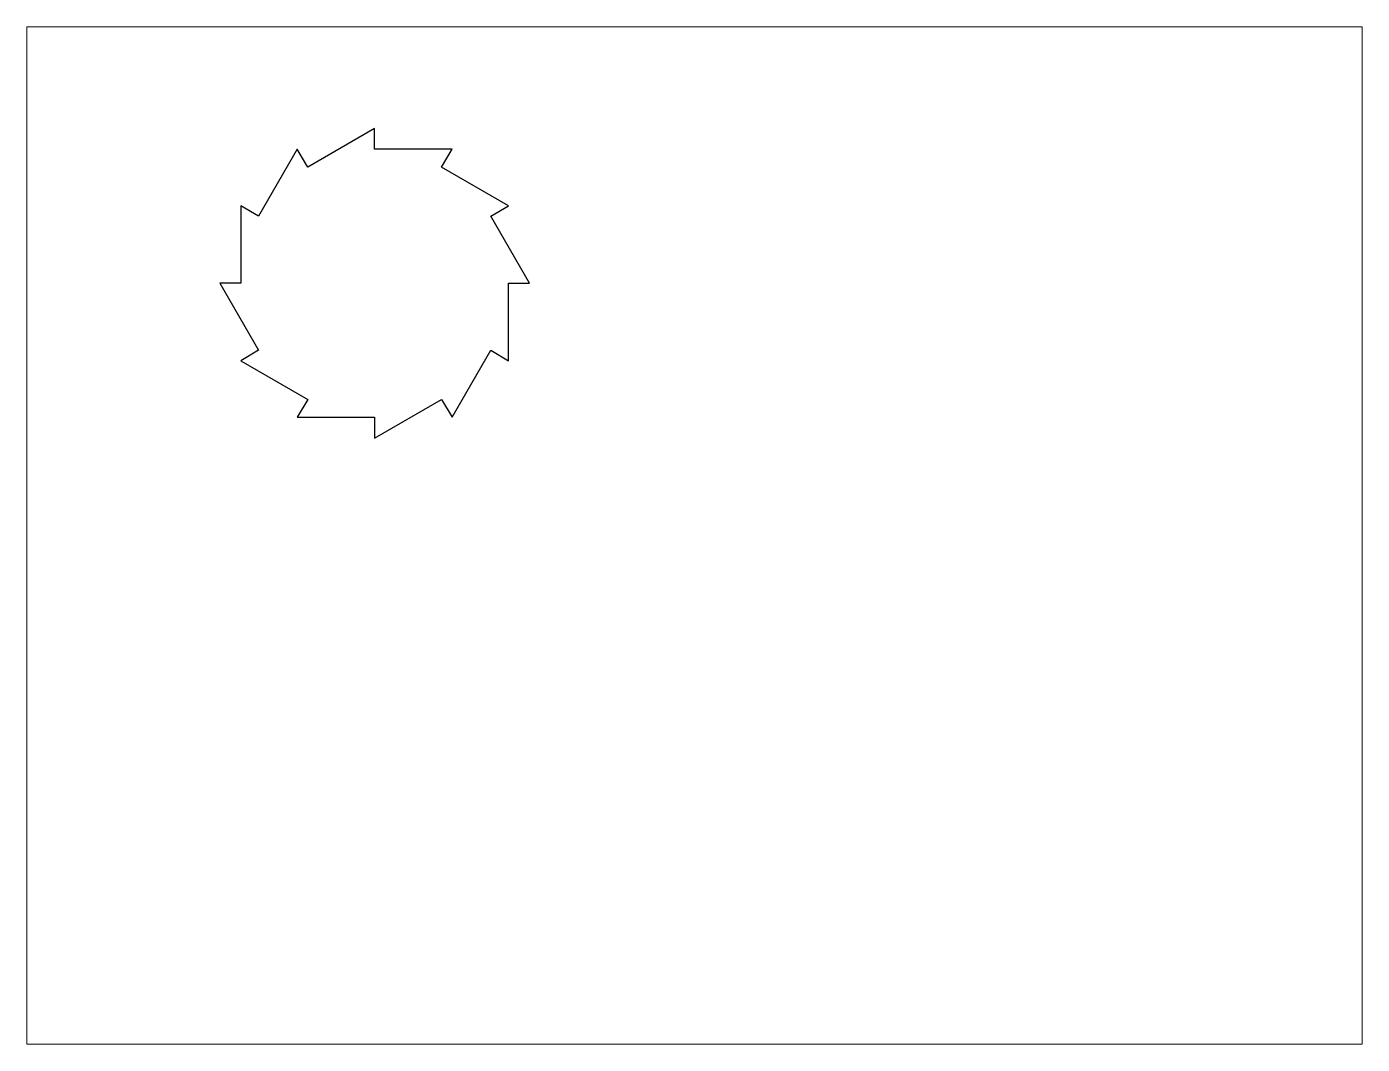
# Paper-space layout '布局1' of a CAD drawing. Header units: millimetres. Extents: x 27 to 240, y 20 to 183.
# The model-space entities are those that its viewports show. They can reach past a viewport. Long polylines and large blocks are cut down to what shows.
import ezdxf

# ---------------------------------------------------------------- set-up
doc = ezdxf.new("R2010")
doc.units = ezdxf.units.MM
doc.header["$LTSCALE"] = 0.4
doc.layers.add('粗实线', color=7, linetype='Continuous')

msp = doc.modelspace()

# ---------------------------------------------------------------- linework, layer by layer
at = {"layer": '粗实线', "lineweight": 30}
for p, q in [((106.64, 280), (84.99, 267.5)), ((106.64, 273.3), (106.64, 280)), ((81.64, 273.3), (69.14, 251.65)), ((84.99, 267.5), (81.64, 273.3)), ((131.64, 273.3), (106.64, 273.3)), ((128.29, 267.5), (131.64, 273.3)), ((149.94, 255), (128.29, 267.5)), ((69.14, 251.65), (63.34, 255)), ((63.34, 255), (63.34, 230)), ((144.14, 251.65), (149.94, 255)), ((156.64, 230), (144.14, 251.65)), ((63.34, 230), (56.64, 230)), ((56.64, 230), (69.14, 208.35)), ((149.94, 230), (156.64, 230)), ((149.94, 205), (149.94, 230)), ((69.14, 208.35), (63.34, 205)), ((131.64, 186.7), (144.14, 208.35)), ((144.14, 208.35), (149.94, 205)), ((63.34, 205), (84.99, 192.5)), ((84.99, 192.5), (81.64, 186.7)), ((106.64, 180), (128.29, 192.5)), ((128.29, 192.5), (131.64, 186.7)), ((81.64, 186.7), (106.64, 186.7)), ((106.64, 186.7), (106.64, 180))]:
    msp.add_line(p, q, dxfattribs=at)

psp = doc.layouts.new('布局1')

# ---------------------------------------------------------------- viewports
at = {"layer": '0'}
psp.add_viewport(center=(133.35, 101.6), size=(213.36, 162.56), view_center_point=(210, 148.5), view_height=328.8479, dxfattribs=at)

doc.saveas('drawing.dxf')
